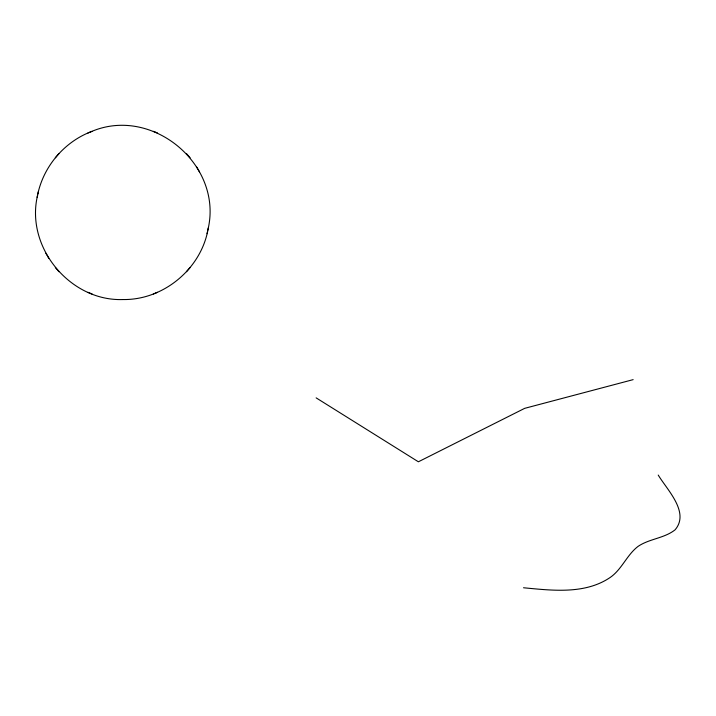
<?xml version="1.0" encoding="UTF-8"?>
<svg xmlns="http://www.w3.org/2000/svg" width="716" height="716" viewBox="0 0 716 716"><rect width="100%" height="100%" fill="white"/><g stroke="black" fill="none" stroke-linecap="round" stroke-linejoin="round"><path stroke-width="1.07" d="M37.671 194.967C24.979 246.635 69.712 301.311 122.731 299.548M207.765 230.337C224.126 164.859 151.47 104.706 90.279 132.057M37.151 197.383C42.217 167.741 63.84 141.705 92.078 131.332M37.876 193.991L38.387 191.602M122.731 299.539C163.633 300.335 201.858 268.348 208.284 227.921M207.04 233.711L207.559 231.313M186.464 271.74L190.116 267.533M55.32 157.771L56.958 155.891M57.378 155.399L58.972 153.564M87.934 133.006L89.858 132.227M155.569 293.077L157.502 292.298M153.358 293.981L155.157 293.256M633.15 379.641L524.703 408.335L418.386 461.793L316.141 397.863M523.521 587.764C552.242 590.476 585.017 594.602 610.283 577.4C621.953 569.274 626.858 554.882 638.09 546.371C649.412 538.692 664.242 538.378 675.063 529.84C690.081 512.352 666.981 489.69 658.228 475.066M153.34 131.323L155.139 132.048M155.551 132.218L157.475 132.997M90.297 293.265L92.096 293.99M87.952 292.307L89.876 293.086M186.446 153.546L188.04 155.381M188.46 155.873L190.107 157.762M55.329 267.551L56.976 269.44M57.396 269.932L58.989 271.758M196.694 167.016L197.902 169.137M198.323 169.871L199.558 172.028M45.878 253.276L47.113 255.442M47.533 256.176L48.742 258.288"/></g></svg>
